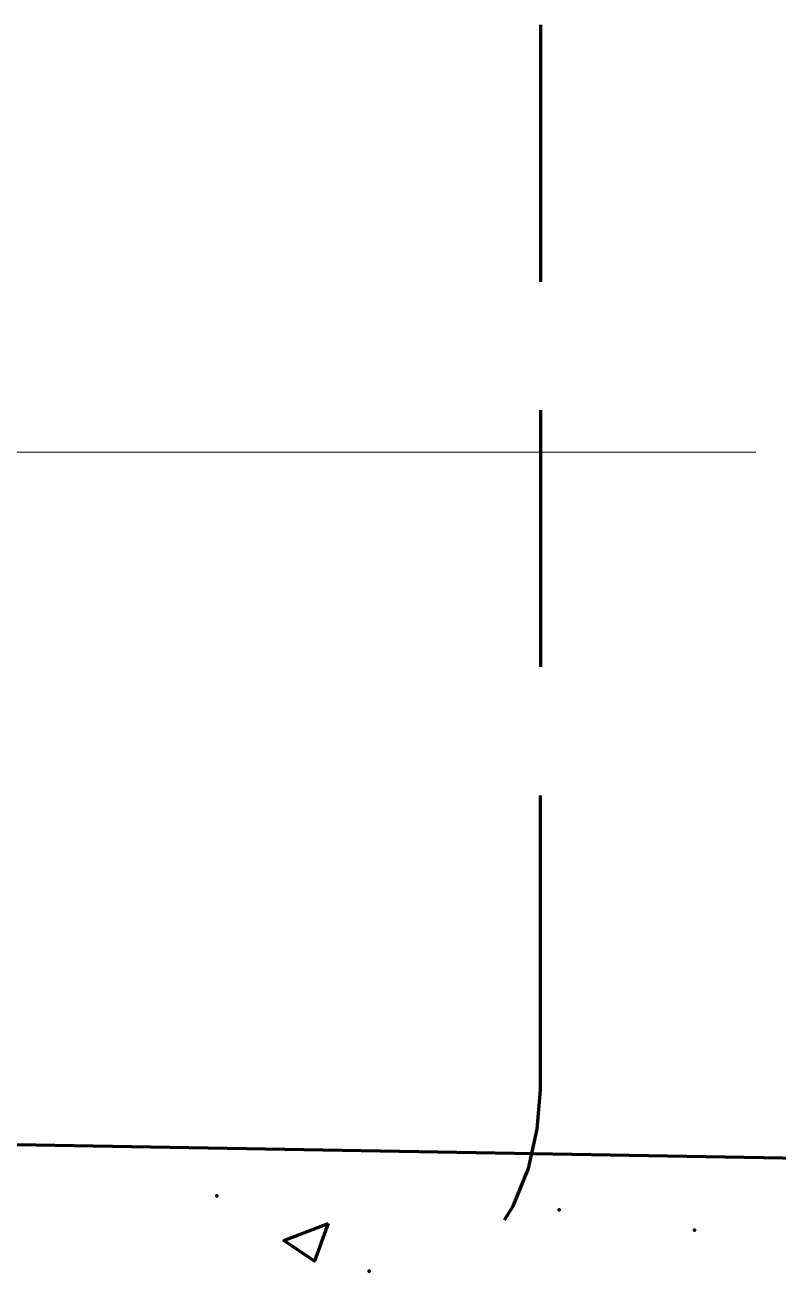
# Model space of a CAD drawing. Extents: x 261 to 424, y 0 to 368.
# Drawn here: x 352.53 to 364.26, y 54.6 to 74.04 of the extents above; entities that cross this region are included whole.
import ezdxf

# ---------------------------------------------------------------- set-up
doc = ezdxf.new("R2010")
doc.units = 0
doc.header["$MEASUREMENT"] = 0
for name, color, linetype, lineweight in [('Dt-Iden', 3, 'Continuous', 20), ('Dt-Line 1', 9, 'Continuous', 0), ('Dt-Line 5', 54, 'Continuous', 50), ('Dt-Text', 121, 'Continuous', 20)]:
    doc.layers.add(name, color=color, linetype=linetype, lineweight=lineweight)
doc.styles.get("Standard").update_dxf_attribs({"font": 'Arial.ttf'})
doc.dimstyles.new('1 Inch', dxfattribs={"dimtxt": 1.09375, "dimasz": 1.125, "dimexe": 1.125, "dimexo": 0.5625, "dimgap": 0.84375, "dimtad": 1, "dimdec": 4, "dimzin": 3, "dimdsep": 46, "dimlunit": 4, "dimtxsty": 'Standard', "dimblk": 'ARCHTICK', "dimcen": 0.5625, "dimdle": 1.125, "dimclrd": 253, "dimclre": 253, "dimclrt": 256, "dimadec": 0, "dimazin": 0, "dimtfac": 0.6, "dimtdec": 4, "dimtix": 1, "dimtmove": 2, "dimatfit": 0, "dimfxl": 1, "dimfrac": 1, "dimtolj": 1, "dimtzin": 0, "dimlwd": 9, "dimlwe": 9, "dimarcsym": 0})

# ---------------------------------------------------------------- blocks, each defined once
blk = doc.blocks.new('_ArchTick')
at = {"color": 0, "linetype": 'ByBlock', "const_width": 0.15}
blk.add_lwpolyline([(-0.5, -0.5), (0.5, 0.5)], dxfattribs=at)

msp = doc.modelspace()

# ---------------------------------------------------------------- linework, layer by layer
at = {"layer": 'Dt-Iden', "linetype": 'Continuous', "lineweight": 211}
for p, q in [((360.55665, 74.04233), (360.55665, 70.04233)), ((360.55665, 68.04233), (360.55665, 64.04233))]:
    msp.add_line(p, q, dxfattribs=at)
msp.add_lwpolyline([(359.99666, 55.429), (360.12999, 55.64233), (360.36999, 56.229), (360.50332, 56.84233), (360.55665, 57.45567), (360.55665, 62.04233)], dxfattribs=at)
at = {"layer": 'Dt-Line 1', "linetype": 'Continuous', "lineweight": 158}
for points in [[(355.51665, 55.80233), (355.51665, 55.80233), (355.51665, 55.80236)], [(360.84999, 55.589), (360.84999, 55.589), (360.84999, 55.58903)], [(362.95666, 55.269), (362.95666, 55.269), (362.95666, 55.26903)], [(357.88999, 54.629), (357.88999, 54.629), (357.88999, 54.62903)]]:
    msp.add_lwpolyline(points, dxfattribs=at)
msp.add_lwpolyline([(357.24999, 55.37567), (357.03665, 54.789), (356.55665, 55.109)], close=True, dxfattribs=at)
for p in [(355.51665, 55.80233), (360.84999, 55.589), (362.95666, 55.269), (357.88999, 54.629)]:
    msp.add_point(p, dxfattribs=at)
at = {"layer": 'Dt-Line 5', "linetype": 'Continuous', "lineweight": 211}
msp.add_lwpolyline([(390.87666, 51.93567), (349.40999, 52.65567), (349.40999, 56.65567), (390.87666, 55.93567)], dxfattribs=at)

# ---------------------------------------------------------------- leaders
at = {"layer": 'Dt-Text', "annotation_type": 0, "has_hookline": 1, "hookline_direction": 0, "text_width": 17.80142}
msp.add_leader([(351.08679, 67.38619), (363.91346, 67.38619)], dimstyle='1 Inch', override={"dimgap": 0.84375, "dimtad": 0}, dxfattribs=at)

doc.saveas('drawing.dxf')
